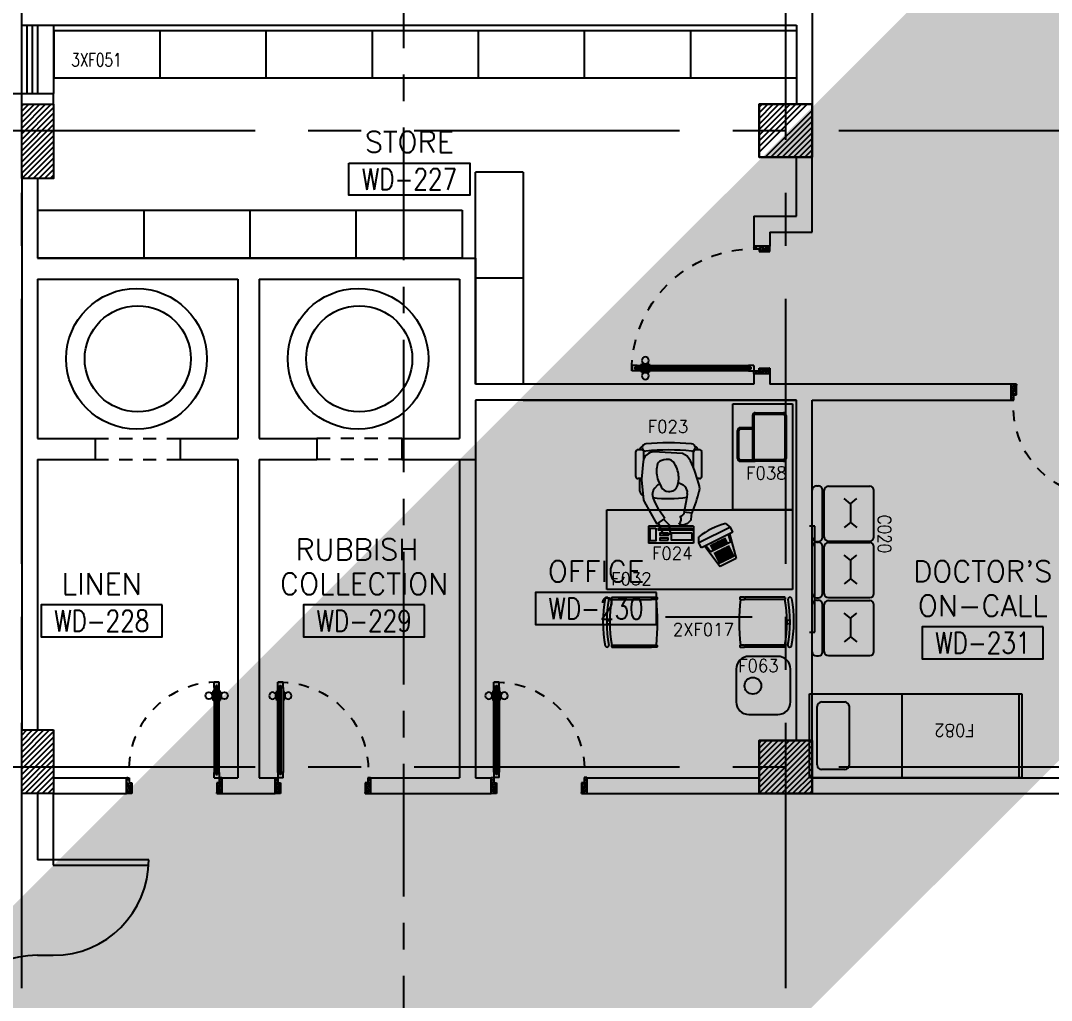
# Model space of a CAD drawing. Extents: x 88852.7 to 88945.7, y 39921.6 to 40001.1.
# Drawn here: x 88902.8 to 88912.51, y 39957.5 to 39966.74 of the extents above; entities that cross this region are included whole.
import ezdxf
from ezdxf.enums import TextEntityAlignment as Align

# ---------------------------------------------------------------- set-up
doc = ezdxf.new("R2010")
doc.units = 0
doc.header["$MEASUREMENT"] = 0
for name, pattern in [('CENTER', [2, 1.25, -0.25, 0.25, -0.25]), ('CENTERX2', [4, 2.5, -0.5, 0.5, -0.5]), ('HIDDEN', [0.375, 0.25, -0.125]), ('HIDDEN2', [0.1875, 0.125, -0.0625])]:
    doc.linetypes.add(name, pattern=pattern)
doc.layers.get('0').update_dxf_attribs({"linetype": 'CONTINUOUS'})
for name, color, linetype in [('A-TEXT', 7, 'CONTINUOUS'), ('AXES', 11, 'CENTERX2'), ('AXES1', 11, 'CENTER'), ('COL', 2, 'CONTINUOUS'), ('DOOR', 7, 'CONTINUOUS'), ('HAT', 8, 'CONTINUOUS'), ('MEDICAL', 4, 'CONTINUOUS'), ('NON-MEDICAL', 4, 'CONTINUOUS'), ('RM-BOX', 4, 'CONTINUOUS'), ('RM-NAME', 2, 'CONTINUOUS'), ('RM-NO', 2, 'CONTINUOUS'), ('SUNI-FUR', 3, 'CONTINUOUS'), ('WALL', 4, 'CONTINUOUS'), ('WIN', 3, 'CONTINUOUS')]:
    doc.layers.add(name, color=color, linetype=linetype)
doc.styles.add('ROMANS', font='ROMANS.shx', dxfattribs={"width": 0.6})
doc.dimstyles.new('DIM-OUT', dxfattribs={"dimscale": 0, "dimtxt": 0.24, "dimasz": 0.08, "dimexe": 0.02, "dimexo": 0.02, "dimgap": 0.05, "dimtad": 1, "dimdec": 0, "dimlfac": 1000, "dimzin": 0, "dimdsep": 46, "dimtxsty": 'ROMANS', "dimblk1": 'ARCHTICK', "dimblk2": 'ARCHTICK', "dimsah": 1, "dimcen": 0.01, "dimdle": 0.08, "dimclrd": 4, "dimclre": 4, "dimclrt": 2, "dimadec": 0, "dimazin": 0, "dimtp": 2, "dimtm": 2, "dimtfac": 0.114286, "dimtdec": 0, "dimtix": 1, "dimtmove": 2, "dimatfit": 3, "dimldrblk": 'ARCHTICK', "dimfxl": 0, "dimtolj": 1, "dimtzin": 0, "dimarcsym": 0})

# ---------------------------------------------------------------- blocks, each defined once
blk = doc.blocks.new('A$C376C1807')
at = {"layer": 'DOOR'}
for p, q in [((0, 0.9), (0, 0.85)), ((0.9, 0.9), (0, 0.9)), ((0, 0.85), (0.8986, 0.85))]:
    blk.add_line(p, q, dxfattribs=at)
blk.add_arc((0, 0.9), 0.9, 270, 0, dxfattribs=at)
blk = doc.blocks.new('DOOR90')
at = {"layer": 'DOOR', "linetype": 'ByBlock'}
for p, q in [((0, 0), (-150, 0)), ((-200, -25), (-1000, -25)), ((-200, -42), (-1000, -42)), ((-200, -58), (-1000, -58)), ((-1000, -75), (-200, -75))]:
    blk.add_line(p, q, dxfattribs=at)
at = {"layer": 'DOOR', "color": 0, "linetype": 'ByBlock'}
for p, q in [((-150, 0), (-150, -25)), ((-150, 0), (0, 0)), ((0, -50), (0, 0)), ((-1050, -25), (-1050, -75)), ((-1050, -75), (-1050, -25)), ((-1000, -25), (-1050, -25)), ((-1000, -75), (-1050, -75)), ((-1020, -42), (-1020, -58)), ((-1000, -42), (-1020, -42)), ((-1000, -58), (-1020, -58)), ((-1000, -25), (-1000, -42)), ((-1000, -58), (-1000, -75)), ((-967.6, -25), (-967.6, -17.8)), ((-877.6, -17.8), (-967.6, -17.8)), ((-967.6, -75), (-967.6, -82.2)), ((-877.6, -82.2), (-967.6, -82.2)), ((-955, -17.8), (-955, -8.8)), ((-955, -8.8), (-890.2, -8.8)), ((-955, -17.8), (-890.2, -17.8)), ((-955, -82.2), (-955, -91.2)), ((-955, -82.2), (-890.2, -82.2)), ((-955, -91.2), (-890.2, -91.2)), ((-890.2, -17.8), (-890.2, -8.8)), ((-890.2, -82.2), (-890.2, -91.2)), ((-877.6, -25), (-877.6, -17.8)), ((-877.6, -75), (-877.6, -82.2)), ((-200, -42), (-200, -25)), ((-200, -25), (-150, -25)), ((-180, -42), (-200, -42)), ((-200, -75), (-200, -58)), ((-200, -58), (-180, -58)), ((-150, -75), (-200, -75)), ((-180, -58), (-180, -42)), ((-150, -75), (-150, -25)), ((-150, -25), (-100, -25)), ((-100, -25), (-100, -50)), ((-100, -50), (0, -50)), ((-100, -850), (0, -850)), ((-100, -875), (-100, -850)), ((0, -850), (0, -900)), ((-150, -900), (-150, -875)), ((-150, -875), (-100, -875)), ((0, -900), (-150, -900)), ((-150, -900), (0, -900))]:
    blk.add_line(p, q, dxfattribs=at)
at = {"layer": 'DOOR', "color": 9, "linetype": 'ByBlock'}
for p, q in [((0, -50), (-113.7, 0)), ((0, -50), (-40.1, 0)), ((0, -50), (-100, -36.6)), ((0, -850), (-113.7, -900)), ((0, -850), (-100, -863.4)), ((0, -850), (-40.1, -900))]:
    blk.add_line(p, q, dxfattribs=at)
at = {"layer": 'DOOR', "color": 0, "linetype": 'ByBlock'}
for centre in [(-922.6, 23.5), (-922.6, -123.5)]:
    blk.add_circle(centre, 32.4, dxfattribs=at)
at = {"layer": 'DOOR', "color": 9, "linetype": 'ByBlock'}
for centre, radius, start, end in [((0, -50), 74.4, 137.77643, 180), ((0, -50), 54.4, 113.20738, 180), ((0, -50), 154.4, 161.10529, 166.28577), ((0, -50), 134.4, 158.15985, 169.28002), ((0, -50), 114.4, 154.08384, 167.37743), ((0, -50), 94.4, 148.01819, 180), ((0, -50), 34.4, 90, 180), ((0, -50), 14.4, 90, 180), ((0, -850), 94.4, 180, 211.98181), ((0, -850), 74.4, 180, 222.22357), ((0, -850), 54.4, 180, 246.79262), ((0, -850), 34.4, 180, 270), ((0, -850), 14.4, 180, 270), ((0, -850), 154.4, 193.71423, 198.89471), ((0, -850), 134.4, 190.71998, 201.84015)]:
    blk.add_arc(centre, radius, start, end, dxfattribs=at)
at = {"layer": 'DOOR', "linetype": 'HIDDEN', "ltscale": 0.5}
blk.add_arc((-222.2, -50), 828.2, 178.27012, 275.00304, dxfattribs=at)
blk = doc.blocks.new('C11')
at = {"layer": 'HAT'}
h = blk.add_hatch(dxfattribs=at)
h.set_pattern_fill('ANSI31', color=256, scale=300, style=0)
h.set_pattern_definition([(45, (-248556.182, -75061.005), (-26.5165043, 26.5165043), [])])
h.paths.add_polyline_path([(300, 700), (0, 700), (0, 350), (300, 350)])
h.paths.add_polyline_path([(300, 350), (0, 350), (0, 0), (300, 0)])
at = {"layer": 'COL'}
blk.add_lwpolyline([(300, 700), (300, 0), (0, 0), (0, 700)], close=True, dxfattribs=at)
blk = doc.blocks.new('RM1')
at = {"layer": 'RM-BOX'}
blk.add_lwpolyline([(569.9, -200), (-569.9, -200), (-569.9, -500), (569.9, -500)], close=True, dxfattribs=at)
at = {"layer": 'RM-NAME', "style": 'ROMANS'}
for tag, p in [('ROOMNAME1', (0, 323.8)), ('ROOMNAME2', (0, 0))]:
    blk.add_attdef(tag, text='', height=200, dxfattribs=at).set_placement(p, align=Align.MIDDLE)
at = {"layer": 'RM-NO', "style": 'ROMANS', "width": 0.8}
blk.add_attdef('ROOMNO', text='', height=200, dxfattribs=at).set_placement((0, -350), align=Align.MIDDLE)
blk = doc.blocks.new('DOOR100')
at = {"layer": 'DOOR', "color": 0, "linetype": 'ByBlock'}
for p, q in [((-76.1, 1251.1), (-76.1, 1301.1)), ((-76.1, 1301.1), (-26.1, 1301.1)), ((-26.1, 1301.1), (-76.1, 1301.1)), ((-59.1, 1251.1), (-59.1, 1271.1)), ((-43.1, 1271.1), (-59.1, 1271.1)), ((-43.1, 1251.1), (-43.1, 1271.1)), ((-26.1, 1251.1), (-26.1, 1301.1)), ((-92.3, 1206.1), (-92.3, 1141.3)), ((-83.3, 1206.1), (-92.3, 1206.1)), ((-83.3, 1128.7), (-83.3, 1218.7)), ((-76.1, 1218.7), (-83.3, 1218.7)), ((-83.3, 1206.1), (-83.3, 1141.3)), ((-59.1, 1251.1), (-76.1, 1251.1)), ((-26.1, 1251.1), (-43.1, 1251.1)), ((-26.1, 1218.7), (-18.9, 1218.7)), ((-18.9, 1128.7), (-18.9, 1218.7)), ((-18.9, 1206.1), (-18.9, 1141.3)), ((-18.9, 1206.1), (-9.9, 1206.1)), ((-9.9, 1206.1), (-9.9, 1141.3)), ((-83.3, 1141.3), (-92.3, 1141.3)), ((-76.1, 1128.7), (-83.3, 1128.7)), ((-26.1, 1128.7), (-18.9, 1128.7)), ((-18.9, 1141.3), (-9.9, 1141.3)), ((-76.1, 200), (-59.1, 200)), ((-76.1, 150), (-76.1, 200)), ((-59.1, 200), (-59.1, 180)), ((-43.1, 200), (-26.1, 200)), ((-43.1, 180), (-43.1, 200)), ((-26.1, 200), (-26.1, 150)), ((-1201.1, 0), (-1201.1, 150)), ((-1201.1, 150), (-1176.1, 150)), ((-1201.1, 150), (-1201.1, 0)), ((-1176.1, 150), (-1176.1, 100)), ((-1176.1, 100), (-1151.1, 100)), ((-1151.1, 100), (-1151.1, 0)), ((-76.1, 150), (-26.1, 150)), ((-59.1, 180), (-43.1, 180)), ((-51.1, 100), (-51.1, 0)), ((-26.1, 100), (-51.1, 100)), ((-1.1, 150), (-26.1, 150)), ((-26.1, 150), (-26.1, 100)), ((-1.1, 150), (-1.1, 0)), ((-1151.1, 0), (-1201.1, 0)), ((-51.1, 0), (-1.1, 0))]:
    blk.add_line(p, q, dxfattribs=at)
at = {"layer": 'DOOR', "linetype": 'ByBlock'}
for p, q in [((-76.1, 1251.1), (-76.1, 200)), ((-59.1, 200), (-59.1, 1251.1)), ((-43.1, 200), (-43.1, 1251.1)), ((-26.1, 200), (-26.1, 1251.1))]:
    blk.add_line(p, q, dxfattribs=at)
at = {"layer": 'DOOR', "color": 9, "linetype": 'ByBlock'}
for p, q in [((-1151.1, 0), (-1201.1, 113.7)), ((-1151.1, 0), (-1164.4, 100)), ((-51.1, 0), (-1.1, 113.7)), ((-51.1, 0), (-37.7, 100)), ((-1151.1, 0), (-1201.1, 40.1)), ((-51.1, 0), (-1.1, 40.1))]:
    blk.add_line(p, q, dxfattribs=at)
at = {"layer": 'DOOR', "color": 0, "linetype": 'ByBlock'}
for centre in [(-124.6, 1173.7), (22.5, 1173.7)]:
    blk.add_circle(centre, 32.4, dxfattribs=at)
at = {"layer": 'DOOR', "linetype": 'HIDDEN', "ltscale": 0.5}
blk.add_arc((-26.8, 151.9), 1149.2, 89.96096, 180.09315, dxfattribs=at)
at = {"layer": 'DOOR', "color": 9, "linetype": 'ByBlock'}
for centre, radius, start, end in [((-1151.1, 0), 154.4, 103.71423, 108.89471), ((-1151.1, 0), 134.4, 100.71998, 111.84015), ((-51.1, 0), 134.4, 68.15985, 79.28002), ((-51.1, 0), 114.4, 64.08384, 77.37743), ((-51.1, 0), 154.4, 71.10529, 76.28577), ((-1151.1, 0), 94.4, 90, 121.98181), ((-1151.1, 0), 74.4, 90, 132.22357), ((-1151.1, 0), 54.4, 90, 156.79262), ((-1151.1, 0), 34.4, 90, 180), ((-1151.1, 0), 14.4, 90, 180), ((-51.1, 0), 94.4, 58.01819, 90), ((-51.1, 0), 74.4, 47.77643, 90), ((-51.1, 0), 54.4, 23.20738, 90), ((-51.1, 0), 34.4, 0, 90), ((-51.1, 0), 14.4, 0, 90)]:
    blk.add_arc(centre, radius, start, end, dxfattribs=at)
blk = doc.blocks.new('*X558')
at = {"color": 0}
for p, q in [((227925.6, 149489.7), (228425.6, 149989.7)), ((227928.6, 149545.8), (228372.5, 149989.7)), ((227928.6, 149598.8), (228319.5, 149989.7)), ((227928.6, 149651.8), (228266.5, 149989.7)), ((227928.6, 149704.9), (228213.4, 149989.7)), ((227928.6, 149757.9), (228160.4, 149989.7)), ((227928.6, 149810.9), (228107.4, 149989.7)), ((227928.6, 149864), (228054.3, 149989.7)), ((227928.6, 149917), (228001.3, 149989.7)), ((227928.6, 149970), (227948.3, 149989.7)), ((227978.6, 149489.7), (228428.6, 149939.7)), ((228031.6, 149489.7), (228428.6, 149886.7)), ((228084.7, 149489.7), (228428.6, 149833.6)), ((228137.7, 149489.7), (228428.6, 149780.6)), ((228190.7, 149489.7), (228428.6, 149727.6)), ((228243.8, 149489.7), (228428.6, 149674.5)), ((228296.8, 149489.7), (228428.6, 149621.5)), ((228349.8, 149489.7), (228428.6, 149568.5)), ((228402.9, 149489.7), (228428.6, 149515.4))]:
    blk.add_line(p, q, dxfattribs=at)
blk = doc.blocks.new('COL50')
at = {"layer": 'COL'}
blk.add_lwpolyline([(-250, 250), (-250, -250), (250, -250), (250, 250)], close=True, dxfattribs=at)
blk = doc.blocks.new('*X559')
at = {"color": 0}
for p, q in [((227928.6, 155538.5), (228379.8, 155989.7)), ((227928.6, 155591.5), (228326.8, 155989.7)), ((227928.6, 155644.6), (228273.7, 155989.7)), ((227928.6, 155697.6), (228220.7, 155989.7)), ((227928.6, 155750.6), (228167.7, 155989.7)), ((227928.6, 155803.7), (228114.6, 155989.7)), ((227928.6, 155856.7), (228061.6, 155989.7)), ((227928.6, 155909.7), (228008.6, 155989.7)), ((227928.6, 155962.8), (227955.5, 155989.7)), ((227985.9, 155489.7), (228428.6, 155932.4)), ((228038.9, 155489.7), (228428.6, 155879.4)), ((228091.9, 155489.7), (228428.6, 155826.4)), ((228145, 155489.7), (228428.6, 155773.3)), ((228198, 155489.7), (228428.6, 155720.3)), ((228251, 155489.7), (228428.6, 155667.3)), ((228304.1, 155489.7), (228428.6, 155614.2)), ((228357.1, 155489.7), (228428.6, 155561.2)), ((228410.1, 155489.7), (228428.6, 155508.2))]:
    blk.add_line(p, q, dxfattribs=at)

msp = doc.modelspace()

# ---------------------------------------------------------------- hatches: boundary and pattern name
at = {"layer": 'HAT'}
h = msp.add_hatch(dxfattribs=at)
h.set_pattern_fill('ANSI31', color=256, scale=0.3, style=0)
h.set_pattern_definition([(45, (88602.274076, 39904.688557), (-0.0265165043, 0.0265165043), [])])
h.paths.add_polyline_path([(88903.1103, 39960.0496), (88902.8103, 39960.0496), (88902.8103, 39959.6996), (88903.1103, 39959.6996)])
h.paths.add_polyline_path([(88903.1103, 39959.6996), (88902.8103, 39959.6996), (88902.8103, 39959.4496), (88903.1103, 39959.4496)])

# ---------------------------------------------------------------- linework, layer by layer
at = {"layer": 'AXES'}
for p, q in [((88910.0103, 39921.6153), (88910.0103, 40000.4279)), ((88902.8103, 39921.6153), (88902.8103, 40000.0779)), ((88945.0103, 39965.6996), (88876.9703, 39965.6996)), ((88945.0103, 39959.6996), (88876.9703, 39959.6996))]:
    msp.add_line(p, q, dxfattribs=at)
at = {"layer": 'AXES1'}
msp.add_line((88906.4103, 39928.4796), (88906.4103, 39987.2996), dxfattribs=at)
msp.add_line((88906.4103, 39928.4796), (88906.4103, 39987.2996), dxfattribs=at)
at = {"layer": 'COL'}
for p, q in [((88902.9603, 39964.4995), (88907.0853, 39964.4995)), ((88902.9603, 39964.2995), (88904.8478, 39964.2995)), ((88904.8478, 39964.2995), (88904.8478, 39962.7995)), ((88905.0478, 39964.2995), (88905.0478, 39962.7995)), ((88905.0478, 39964.2995), (88906.9353, 39964.2995)), ((88902.9603, 39962.7995), (88903.504, 39962.7995)), ((88903.504, 39962.7995), (88903.504, 39962.5995)), ((88904.304, 39962.7995), (88904.304, 39962.5995)), ((88904.304, 39962.7995), (88904.8478, 39962.7995)), ((88905.0478, 39962.7995), (88905.5915, 39962.7995)), ((88905.5915, 39962.7995), (88905.5915, 39962.5995)), ((88906.3915, 39962.7995), (88906.9353, 39962.7995)), ((88906.3915, 39962.7995), (88906.3915, 39962.5995)), ((88902.9603, 39962.5995), (88903.504, 39962.5995)), ((88904.304, 39962.5995), (88904.8478, 39962.5995)), ((88904.8478, 39962.5995), (88904.8478, 39959.5996)), ((88905.0478, 39962.5995), (88905.5915, 39962.5995)), ((88905.0478, 39962.5995), (88905.0478, 39959.5996)), ((88906.3915, 39962.5995), (88907.0853, 39962.5995))]:
    msp.add_line(p, q, dxfattribs=at)
msp.add_lwpolyline([(88903.1103, 39960.0496), (88903.1103, 39959.4496), (88902.8103, 39959.4496), (88902.8103, 39960.0496)], close=True, dxfattribs=at)
at = {"layer": 'DOOR', "linetype": 'Continuous'}
msp.add_line((88902.9582, 39957.9246), (88903.1082, 39957.9246), dxfattribs=at)
at = {"layer": 'MEDICAL'}
for p, q in [((88908.7166, 39961.9723), (88908.7166, 39961.8114)), ((88909.1426, 39961.9723), (88908.7166, 39961.9723)), ((88909.1426, 39961.9723), (88909.1426, 39961.8114)), ((88909.4889, 39961.9617), (88909.1921, 39961.8144)), ((88909.4889, 39961.9617), (88909.4445, 39961.9978)), ((88909.5121, 39961.9151), (88909.4889, 39961.9617)), ((88909.1921, 39961.8144), (88909.1902, 39961.8716)), ((88909.5121, 39961.9151), (88909.2153, 39961.7677)), ((88909.4385, 39961.8051), (88909.4152, 39961.852)), ((88909.4487, 39961.8101), (88909.4254, 39961.857)), ((88909.4588, 39961.8151), (88909.4355, 39961.8621)), ((88909.469, 39961.8937), (88909.4895, 39961.8193)), ((88909.4803, 39961.8993), (88909.5442, 39961.6668)), ((88909.1426, 39961.8114), (88908.7166, 39961.8114)), ((88909.2153, 39961.7677), (88909.1921, 39961.8144)), ((88909.2471, 39961.7835), (88909.3937, 39961.5921)), ((88909.2583, 39961.7891), (88909.3053, 39961.7278)), ((88909.3271, 39961.7497), (88909.3038, 39961.7967)), ((88909.4895, 39961.8193), (88909.3053, 39961.7278)), ((88909.3372, 39961.7547), (88909.3139, 39961.8017)), ((88909.3474, 39961.7598), (88909.324, 39961.8067)), ((88909.3575, 39961.7648), (88909.3342, 39961.8118)), ((88909.3676, 39961.7698), (88909.3443, 39961.8168)), ((88909.3778, 39961.7749), (88909.3544, 39961.8218)), ((88909.3879, 39961.7799), (88909.3646, 39961.8268)), ((88909.398, 39961.7849), (88909.3747, 39961.8319)), ((88909.4082, 39961.79), (88909.3848, 39961.8369)), ((88909.4183, 39961.795), (88909.395, 39961.8419)), ((88909.4542, 39961.6464), (88909.4007, 39961.7541)), ((88909.4284, 39961.8), (88909.4051, 39961.847)), ((88909.4643, 39961.6514), (88909.4108, 39961.7592)), ((88909.4744, 39961.6565), (88909.4209, 39961.7642)), ((88909.4846, 39961.6615), (88909.4311, 39961.7692)), ((88909.4947, 39961.6665), (88909.4412, 39961.7742)), ((88909.5048, 39961.6716), (88909.4513, 39961.7793)), ((88909.515, 39961.6766), (88909.4615, 39961.7843)), ((88909.5251, 39961.6816), (88909.4716, 39961.7893)), ((88909.3934, 39961.6162), (88909.3399, 39961.7239)), ((88909.4035, 39961.6213), (88909.35, 39961.729)), ((88909.4136, 39961.6263), (88909.3602, 39961.734)), ((88909.4238, 39961.6313), (88909.3703, 39961.739)), ((88909.4339, 39961.6364), (88909.3804, 39961.7441)), ((88909.444, 39961.6414), (88909.3906, 39961.7491)), ((88909.5442, 39961.6668), (88909.3937, 39961.5921))]:
    msp.add_line(p, q, dxfattribs=at)
for points in [[(88908.7854, 39961.953), (88908.7854, 39961.8337), (88908.7338, 39961.8337), (88908.7338, 39961.953)], [(88909.1273, 39961.953), (88909.1273, 39961.9337), (88908.8112, 39961.9337), (88908.8112, 39961.953)], [(88908.9015, 39961.8402), (88908.9015, 39961.8595), (88908.8241, 39961.8595), (88908.8241, 39961.8402)], [(88908.9015, 39961.9079), (88908.9015, 39961.8821), (88908.8273, 39961.8821), (88908.8273, 39961.9079)], [(88909.1241, 39961.9079), (88909.1241, 39961.8402), (88908.9338, 39961.8402), (88908.9338, 39961.9079)]]:
    msp.add_lwpolyline(points, close=True, dxfattribs=at)
msp.add_arc((88909.6792, 39961.206), 0.8259, 106.50817, 126.30342, dxfattribs=at)
at = {"layer": 'NON-MEDICAL'}
for p, q in [((88903.112, 39966.6451), (88903.112, 39966.1951)), ((88903.112, 39966.6451), (88904.112, 39966.6451)), ((88904.112, 39966.6451), (88904.112, 39966.1951)), ((88904.112, 39966.6451), (88904.112, 39966.1951)), ((88904.112, 39966.6451), (88905.112, 39966.6451)), ((88904.112, 39966.6451), (88904.112, 39966.1951)), ((88905.112, 39966.6451), (88905.112, 39966.1951)), ((88905.112, 39966.6451), (88905.112, 39966.1951)), ((88905.112, 39966.6451), (88906.112, 39966.6451)), ((88905.112, 39966.6451), (88905.112, 39966.1951)), ((88906.112, 39966.6451), (88906.112, 39966.1951)), ((88906.112, 39966.6451), (88906.112, 39966.1951)), ((88906.112, 39966.6451), (88907.112, 39966.6451)), ((88906.112, 39966.6451), (88906.112, 39966.1951)), ((88907.112, 39966.6451), (88907.112, 39966.1951)), ((88907.112, 39966.6451), (88907.112, 39966.1951)), ((88907.112, 39966.6451), (88908.112, 39966.6451)), ((88907.112, 39966.6451), (88907.112, 39966.1951)), ((88908.112, 39966.6451), (88908.112, 39966.1951)), ((88908.112, 39966.6451), (88908.112, 39966.1951)), ((88908.112, 39966.6451), (88909.112, 39966.6451)), ((88908.112, 39966.6451), (88908.112, 39966.1951)), ((88909.112, 39966.6451), (88909.112, 39966.1951)), ((88909.112, 39966.6451), (88909.112, 39966.1951)), ((88909.112, 39966.6451), (88910.112, 39966.6451)), ((88909.112, 39966.6451), (88909.112, 39966.1951)), ((88910.112, 39966.6451), (88910.112, 39966.1951)), ((88910.112, 39966.6451), (88910.112, 39966.1951)), ((88904.112, 39966.1951), (88903.112, 39966.1951)), ((88905.112, 39966.1951), (88904.112, 39966.1951)), ((88906.112, 39966.1951), (88905.112, 39966.1951)), ((88907.112, 39966.1951), (88906.112, 39966.1951)), ((88908.112, 39966.1951), (88907.112, 39966.1951)), ((88909.112, 39966.1951), (88908.112, 39966.1951)), ((88910.112, 39966.1951), (88909.112, 39966.1951)), ((88907.5353, 39965.3096), (88907.0853, 39965.3096)), ((88907.5353, 39965.3096), (88907.0853, 39965.3096)), ((88907.5353, 39965.3096), (88907.0853, 39965.3096)), ((88907.0853, 39964.3096), (88907.0853, 39965.3096)), ((88907.5353, 39965.3096), (88907.5353, 39964.3096)), ((88902.9603, 39964.9495), (88903.9603, 39964.9495)), ((88902.9603, 39964.9495), (88902.9603, 39964.4995)), ((88903.9603, 39964.9495), (88903.9603, 39964.4995)), ((88903.9603, 39964.9495), (88903.9603, 39964.4995)), ((88903.9603, 39964.9495), (88904.9603, 39964.9495)), ((88903.9603, 39964.9495), (88903.9603, 39964.4995)), ((88904.9603, 39964.9495), (88904.9603, 39964.4995)), ((88904.9603, 39964.9495), (88904.9603, 39964.4995)), ((88904.9603, 39964.9495), (88905.9603, 39964.9495)), ((88904.9603, 39964.9495), (88904.9603, 39964.4995)), ((88905.9603, 39964.9495), (88905.9603, 39964.4995)), ((88905.9603, 39964.9495), (88905.9603, 39964.4995)), ((88905.9603, 39964.9495), (88906.9603, 39964.9495)), ((88905.9603, 39964.9495), (88905.9603, 39964.4995)), ((88906.9603, 39964.9495), (88906.9603, 39964.4995)), ((88906.9603, 39964.9495), (88906.9603, 39964.4995)), ((88903.9603, 39964.4995), (88902.9603, 39964.4995)), ((88904.9603, 39964.4995), (88903.9603, 39964.4995)), ((88905.9603, 39964.4995), (88904.9603, 39964.4995)), ((88906.9603, 39964.4995), (88905.9603, 39964.4995)), ((88907.5353, 39964.3096), (88907.0853, 39964.3096)), ((88907.5353, 39964.3096), (88907.0853, 39964.3096)), ((88907.0853, 39963.3096), (88907.0853, 39964.3096)), ((88907.5353, 39964.3096), (88907.0853, 39964.3096)), ((88907.5353, 39964.3096), (88907.0853, 39964.3096)), ((88907.5353, 39964.3096), (88907.0853, 39964.3096)), ((88907.5353, 39964.3096), (88907.5353, 39963.3096)), ((88907.5353, 39963.3096), (88907.0853, 39963.3096)), ((88907.5353, 39963.3096), (88907.0853, 39963.3096)), ((88909.513, 39962.1248), (88909.513, 39963.1248)), ((88909.513, 39963.1248), (88910.0755, 39963.1248)), ((88910.0755, 39963.1248), (88910.0755, 39962.1248)), ((88909.6979, 39963.0157), (88909.6979, 39962.6082)), ((88909.6979, 39963.0157), (88909.6979, 39962.6082)), ((88909.7104, 39963.0157), (88909.7104, 39962.6082)), ((88909.7104, 39963.0157), (88909.7104, 39962.6082)), ((88909.7229, 39963.0407), (88909.9892, 39963.0407)), ((88909.7229, 39963.0407), (88909.9892, 39963.0407)), ((88909.7229, 39963.0282), (88909.9892, 39963.0282)), ((88909.7229, 39963.0282), (88909.9892, 39963.0282)), ((88910.0017, 39963.0157), (88910.0017, 39962.6082)), ((88910.0017, 39963.0157), (88910.0017, 39962.6082)), ((88910.0142, 39963.0157), (88910.0142, 39962.6082)), ((88910.0142, 39963.0157), (88910.0142, 39962.6082)), ((88909.5567, 39962.6082), (88909.5567, 39962.8745)), ((88909.5567, 39962.6082), (88909.5567, 39962.8745)), ((88909.5692, 39962.6082), (88909.5692, 39962.8745)), ((88909.5692, 39962.6082), (88909.5692, 39962.8745)), ((88909.6979, 39962.8995), (88909.5817, 39962.8995)), ((88909.6979, 39962.8995), (88909.5817, 39962.8995)), ((88909.6979, 39962.887), (88909.5817, 39962.887)), ((88909.6979, 39962.887), (88909.5817, 39962.887)), ((88908.5965, 39962.4392), (88908.5965, 39962.6769)), ((88908.654, 39962.6899), (88908.6096, 39962.6899)), ((88908.6348, 39962.6899), (88908.6348, 39962.6969)), ((88908.6577, 39962.7165), (88908.6544, 39962.7165)), ((88908.673, 39962.6064), (88908.673, 39962.6709)), ((88909.0376, 39962.6567), (88908.7658, 39962.6715)), ((88909.0804, 39962.6299), (88909.0376, 39962.6567)), ((88909.1128, 39962.5885), (88909.0804, 39962.6299)), ((88909.1416, 39962.52), (88909.1416, 39962.6709)), ((88909.1602, 39962.7165), (88909.157, 39962.7165)), ((88909.205, 39962.6899), (88909.1606, 39962.6899)), ((88909.1798, 39962.6899), (88909.1798, 39962.6969)), ((88909.2181, 39962.4392), (88909.2181, 39962.6769)), ((88908.667, 39962.5819), (88908.6497, 39962.4139)), ((88908.6684, 39962.5927), (88908.667, 39962.5819)), ((88909.5817, 39962.5957), (88909.7013, 39962.5957)), ((88909.5817, 39962.5957), (88909.7013, 39962.5957)), ((88909.5817, 39962.5832), (88909.7229, 39962.5832)), ((88909.5817, 39962.5832), (88909.7229, 39962.5832)), ((88909.9892, 39962.5957), (88909.7229, 39962.5957)), ((88909.9892, 39962.5957), (88909.7229, 39962.5957)), ((88909.9892, 39962.5832), (88909.7229, 39962.5832)), ((88909.9892, 39962.5832), (88909.7229, 39962.5832)), ((88908.6504, 39962.4201), (88908.6156, 39962.4201)), ((88908.6366, 39962.3027), (88908.6366, 39962.4201)), ((88908.6498, 39962.4035), (88908.6708, 39962.2208)), ((88908.7726, 39962.328), (88908.8069, 39962.3653)), ((88908.8069, 39962.3653), (88908.8229, 39962.3705)), ((88908.9975, 39962.3824), (88909.0262, 39962.3695)), ((88909.0262, 39962.3695), (88909.0449, 39962.3598)), ((88909.0449, 39962.3598), (88909.0601, 39962.3454)), ((88909.199, 39962.4201), (88909.1765, 39962.4201)), ((88910.3008, 39962.3517), (88910.3181, 39962.3517)), ((88910.3008, 39962.3517), (88910.3181, 39962.3517)), ((88910.4119, 39962.3491), (88910.8019, 39962.3491)), ((88910.4119, 39962.3491), (88910.8019, 39962.3491)), ((88908.7559, 39962.2686), (88908.7604, 39962.3021)), ((88908.781, 39962.1956), (88908.7597, 39962.2424)), ((88909.0791, 39962.2455), (88909.0557, 39962.1297)), ((88909.0825, 39962.2759), (88909.0791, 39962.2455)), ((88909.0828, 39962.2781), (88909.0825, 39962.2759)), ((88910.2608, 39961.8673), (88910.2608, 39962.3117)), ((88910.3581, 39961.8673), (88910.3581, 39962.3117)), ((88910.3719, 39961.8699), (88910.3719, 39962.3091)), ((88910.8419, 39961.8699), (88910.8419, 39962.3091)), ((88908.6765, 39962.2032), (88908.7942, 39961.9893)), ((88908.819, 39962.1211), (88908.781, 39962.1956)), ((88910.6207, 39962.1825), (88910.5624, 39962.2312)), ((88910.6207, 39962.1825), (88910.6791, 39962.2312)), ((88910.6207, 39962.1825), (88910.6207, 39962.0074)), ((88908.3255, 39962.1248), (88910.0755, 39962.1248)), ((88908.3255, 39961.3748), (88908.3255, 39962.1248)), ((88908.7942, 39961.9893), (88908.8701, 39962.0445)), ((88908.8701, 39962.0445), (88908.819, 39962.1211)), ((88909.0557, 39962.131), (88909.0495, 39962.1073)), ((88909.0495, 39962.1073), (88909.13, 39962.0966)), ((88910.0755, 39962.1248), (88909.513, 39962.1248)), ((88910.0755, 39962.1248), (88910.0755, 39961.3748)), ((88910.0755, 39962.1248), (88910.0755, 39961.3748)), ((88910.2844, 39961.9723), (88910.2344, 39961.9723)), ((88910.2844, 39960.9723), (88910.2844, 39961.9723)), ((88910.6207, 39962.0074), (88910.5624, 39961.9587)), ((88910.6207, 39962.0074), (88910.6791, 39961.9587)), ((88910.2608, 39961.3349), (88910.2608, 39961.7792)), ((88910.3008, 39961.8273), (88910.3181, 39961.8273)), ((88910.3008, 39961.8192), (88910.3181, 39961.8192)), ((88910.3008, 39961.8192), (88910.3181, 39961.8192)), ((88910.3581, 39961.3349), (88910.3581, 39961.7792)), ((88910.3719, 39961.3375), (88910.3719, 39961.7767)), ((88910.4119, 39961.8299), (88910.8019, 39961.8299)), ((88910.4119, 39961.8167), (88910.8019, 39961.8167)), ((88910.4119, 39961.8167), (88910.8019, 39961.8167)), ((88910.8419, 39961.3375), (88910.8419, 39961.7767)), ((88910.6207, 39961.6501), (88910.5624, 39961.6988)), ((88910.6207, 39961.6501), (88910.6791, 39961.6988)), ((88910.6207, 39961.6501), (88910.6207, 39961.475)), ((88910.6207, 39961.475), (88910.5624, 39961.4263)), ((88910.6207, 39961.475), (88910.6791, 39961.4263)), ((88910.0755, 39961.3748), (88908.3255, 39961.3748)), ((88908.3684, 39961.2971), (88908.3716, 39961.3004)), ((88908.3684, 39961.2971), (88908.3684, 39961.2836)), ((88908.3684, 39961.2836), (88908.3716, 39961.2804)), ((88908.3716, 39961.3004), (88908.7451, 39961.3004)), ((88908.3716, 39961.2804), (88908.7451, 39961.2804)), ((88908.7484, 39961.2971), (88908.7451, 39961.3004)), ((88908.7451, 39961.2804), (88908.7484, 39961.2836)), ((88908.7484, 39961.2971), (88908.7484, 39961.2836)), ((88909.6262, 39961.2971), (88909.6294, 39961.3004)), ((88909.6262, 39961.2971), (88909.6262, 39961.2836)), ((88909.6294, 39961.2804), (88909.6262, 39961.2836)), ((88910.0029, 39961.3004), (88909.6294, 39961.3004)), ((88910.0029, 39961.2804), (88909.6294, 39961.2804)), ((88910.0062, 39961.2971), (88910.0029, 39961.3004)), ((88910.0062, 39961.2836), (88910.0029, 39961.2804)), ((88910.0062, 39961.2971), (88910.0062, 39961.2836)), ((88910.3008, 39961.2949), (88910.3181, 39961.2949)), ((88910.3008, 39961.272), (88910.3181, 39961.272)), ((88910.3008, 39961.272), (88910.3181, 39961.272)), ((88910.4119, 39961.2975), (88910.8019, 39961.2975)), ((88910.4119, 39961.2694), (88910.8019, 39961.2694)), ((88910.4119, 39961.2694), (88910.8019, 39961.2694)), ((88910.2608, 39960.7876), (88910.2608, 39961.232)), ((88910.3581, 39960.7876), (88910.3581, 39961.232)), ((88910.3719, 39960.7902), (88910.3719, 39961.2294)), ((88910.8419, 39960.7902), (88910.8419, 39961.2294)), ((88908.3232, 39961.0811), (88908.3512, 39961.0811)), ((88910.0514, 39961.0811), (88910.0233, 39961.0811)), ((88910.6207, 39961.1028), (88910.5624, 39961.1515)), ((88910.6207, 39961.1028), (88910.6791, 39961.1515)), ((88910.6207, 39961.1028), (88910.6207, 39960.9277)), ((88908.3231, 39961.0506), (88908.3512, 39961.0506)), ((88910.0514, 39961.0506), (88910.0233, 39961.0506)), ((88910.2344, 39960.9723), (88910.2844, 39960.9723)), ((88910.6207, 39960.9277), (88910.5624, 39960.8791)), ((88910.6207, 39960.9277), (88910.6791, 39960.8791)), ((88908.3684, 39960.8471), (88908.3716, 39960.8504)), ((88908.3684, 39960.8471), (88908.3684, 39960.8336)), ((88908.3684, 39960.8336), (88908.3716, 39960.8304)), ((88908.3716, 39960.8504), (88908.7451, 39960.8504)), ((88908.3716, 39960.8304), (88908.7451, 39960.8304)), ((88908.7484, 39960.8471), (88908.7451, 39960.8504)), ((88908.7451, 39960.8304), (88908.7484, 39960.8336)), ((88908.7484, 39960.8471), (88908.7484, 39960.8336)), ((88909.6262, 39960.8471), (88909.6294, 39960.8504)), ((88909.6262, 39960.8471), (88909.6262, 39960.8336)), ((88909.6294, 39960.8304), (88909.6262, 39960.8336)), ((88910.0029, 39960.8504), (88909.6294, 39960.8504)), ((88910.0029, 39960.8304), (88909.6294, 39960.8304)), ((88910.0062, 39960.8471), (88910.0029, 39960.8504)), ((88910.0062, 39960.8336), (88910.0029, 39960.8304)), ((88910.0062, 39960.8471), (88910.0062, 39960.8336)), ((88909.935, 39960.7436), (88909.6634, 39960.7436)), ((88910.3008, 39960.7476), (88910.3181, 39960.7476)), ((88910.4119, 39960.7502), (88910.8019, 39960.7502)), ((88909.5431, 39960.6233), (88909.5431, 39960.3154)), ((88910.0553, 39960.3154), (88910.0553, 39960.6233)), ((88909.6634, 39960.1951), (88909.935, 39960.1951))]:
    msp.add_line(p, q, dxfattribs=at)
at = {"layer": 'NON-MEDICAL', "ltscale": 600}
for p, q in [((88910.2343, 39960.3908), (88912.2343, 39960.3908)), ((88910.2343, 39959.5996), (88910.2343, 39960.3908)), ((88910.2603, 39959.5996), (88910.2603, 39960.3908)), ((88910.3488, 39960.3133), (88910.5663, 39960.3133)), ((88911.1027, 39960.3908), (88911.1027, 39959.5996)), ((88912.2083, 39960.3908), (88912.2083, 39959.5996)), ((88912.2343, 39960.3908), (88912.2343, 39959.5996)), ((88910.3055, 39959.7203), (88910.3055, 39960.27)), ((88910.6096, 39959.7203), (88910.6096, 39960.27)), ((88910.5663, 39959.677), (88910.3488, 39959.677)), ((88912.2343, 39959.5996), (88910.2343, 39959.5996))]:
    msp.add_line(p, q, dxfattribs=at)
at = {"layer": 'NON-MEDICAL'}
for points in [[(88909.0022, 39962.4165, 0.128062), (88908.9725, 39962.5435, 0.215717), (88908.9117, 39962.6014), (88908.882, 39962.6007), (88908.8613, 39962.5972), (88908.833, 39962.5882, 0.242433), (88908.7978, 39962.544, 0.136513), (88908.809, 39962.4012), (88908.8369, 39962.3418, 0.297129), (88908.9047, 39962.2975, 0.138986), (88908.9586, 39962.3116, 0.105167), (88908.9819, 39962.3322), (88908.9915, 39962.3509), (88908.9963, 39962.373), (88909.0018, 39962.4164)], [(88909.1235, 39962.0973), (88909.1157, 39962.0332, -0.166504), (88909.1117, 39962.0249), (88909.083, 39961.9959, -0.116666), (88909.0774, 39961.9924), (88909.0433, 39961.9809, -0.181583), (88909.0332, 39961.9812), (88909.01, 39961.9908, -0.566275), (88909.0088, 39961.9989, 0.372711), (88909.0192, 39962.0596, -0.458371), (88909.0215, 39962.0665, 0.210622), (88909.059, 39962.106)], [(88908.8591, 39962.0361), (88908.918, 39961.9762, -0.445833), (88908.9174, 39961.968), (88908.9158, 39961.9667, 0.30427), (88908.9102, 39961.9492), (88908.9238, 39961.902, -0.509983), (88908.9183, 39961.895), (88908.8658, 39961.8969, -0.292523), (88908.8512, 39961.907), (88908.8115, 39962.0016)]]:
    msp.add_lwpolyline(points, format="xyb", dxfattribs=at)
for points in [[(88908.7516, 39961.3004), (88908.7951, 39961.3004), (88908.7984, 39961.2971), (88908.7984, 39961.2836), (88908.7951, 39961.2804), (88908.7516, 39961.2804), (88908.7484, 39961.2836), (88908.7484, 39961.2971)], [(88909.6229, 39961.3004), (88909.5794, 39961.3004), (88909.5762, 39961.2971), (88909.5762, 39961.2836), (88909.5794, 39961.2804), (88909.6229, 39961.2804), (88909.6262, 39961.2836), (88909.6262, 39961.2971)], [(88908.7516, 39960.8504), (88908.7951, 39960.8504), (88908.7984, 39960.8471), (88908.7984, 39960.8336), (88908.7951, 39960.8304), (88908.7516, 39960.8304), (88908.7484, 39960.8336), (88908.7484, 39960.8471)], [(88909.6229, 39960.8504), (88909.5794, 39960.8504), (88909.5762, 39960.8471), (88909.5762, 39960.8336), (88909.5794, 39960.8304), (88909.6229, 39960.8304), (88909.6262, 39960.8336), (88909.6262, 39960.8471)]]:
    msp.add_lwpolyline(points, close=True, dxfattribs=at)
at = {"layer": 'NON-MEDICAL', "linetype": 'Continuous'}
for centre in [(88903.8926, 39963.5495), (88905.9801, 39963.5495)]:
    msp.add_circle(centre, 0.6631, dxfattribs=at)
at = {"layer": 'NON-MEDICAL'}
msp.add_circle((88909.7007, 39960.4668), 0.0787, dxfattribs=at)
for centre, radius, start, end in [((88909.7229, 39963.0157), 0.025, 90, 180), ((88909.7229, 39963.0157), 0.025, 90, 180), ((88909.7229, 39963.0157), 0.0125, 90, 180), ((88909.7229, 39963.0157), 0.0125, 90, 180), ((88909.9892, 39963.0157), 0.025, 0, 90), ((88909.9892, 39963.0157), 0.025, 0, 90), ((88909.9892, 39963.0157), 0.0125, 0, 90), ((88909.9892, 39963.0157), 0.0125, 0, 90), ((88909.5817, 39962.8745), 0.025, 90, 180), ((88909.5817, 39962.8745), 0.025, 90, 180), ((88909.5817, 39962.8745), 0.0125, 90, 180), ((88909.5817, 39962.8745), 0.0125, 90, 180), ((88908.6911, 39962.7127), 0.0336, 90, 270), ((88908.9073, 39960.5219), 2.235, 84.44787, 95.55213), ((88909.1235, 39962.7127), 0.0336, 270, 90), ((88908.6096, 39962.6769), 0.0131, 90, 180), ((88908.6544, 39962.6969), 0.0196, 90, 180), ((88908.654, 39962.6709), 0.019, 0, 90), ((88908.7707, 39962.5658), 0.1058, 92.67494, 165.29345), ((88908.9073, 39960.5217), 2.1683, 84.2765, 95.7235), ((88909.1606, 39962.6709), 0.019, 90, 180), ((88909.1602, 39962.6969), 0.0196, 0, 90), ((88909.205, 39962.6769), 0.0131, 0, 90), ((88907.7815, 39961.9892), 1.46, 14.29232, 24.23439), ((88909.5817, 39962.6082), 0.025, 180, 270), ((88909.5817, 39962.6082), 0.025, 180, 270), ((88909.5817, 39962.6082), 0.0125, 180, 270), ((88909.5817, 39962.6082), 0.0125, 180, 270), ((88909.7229, 39962.6082), 0.025, 180, 270), ((88909.7229, 39962.6082), 0.025, 180, 270), ((88909.7229, 39962.6082), 0.0125, 180, 270), ((88909.7229, 39962.6082), 0.0125, 180, 270), ((88909.9892, 39962.6082), 0.0125, 270, 0), ((88909.9892, 39962.6082), 0.0125, 270, 0), ((88909.9892, 39962.6082), 0.025, 270, 0), ((88909.9892, 39962.6082), 0.025, 270, 0), ((88908.6156, 39962.4392), 0.0191, 180, 270), ((88909.199, 39962.4392), 0.0191, 270, 0), ((88908.6973, 39962.409), 0.0478, 174.13003, 186.56656), ((88909.0073, 39962.29), 0.0765, 351.07134, 46.37618), ((88909.1037, 39962.326), 0.0956, 345.057, 14.29232), ((88910.3008, 39962.3117), 0.04, 90, 180), ((88910.3181, 39962.3117), 0.04, 0, 90), ((88910.4119, 39962.3091), 0.04, 90, 180), ((88910.8019, 39962.3091), 0.04, 0, 90), ((88908.6836, 39962.3027), 0.0471, 180, 248.59125), ((88908.8033, 39962.2622), 0.0478, 172.24497, 204.4377), ((88908.9073, 39963.2536), 1.0227, 261.72399, 279.66859), ((88908.8078, 39962.2957), 0.0478, 137.38127, 172.24497), ((88907.1624, 39962.8441), 2.1048, 339.19751, 345.057), ((88908.7183, 39962.2262), 0.0478, 186.56656, 208.84109), ((88910.3008, 39961.8673), 0.04, 180, 270), ((88910.3181, 39961.8673), 0.04, 270, 0), ((88910.4119, 39961.8699), 0.04, 180, 270), ((88910.8019, 39961.8699), 0.04, 270, 0), ((88910.3008, 39961.7792), 0.04, 90, 180), ((88910.3181, 39961.7792), 0.04, 0, 90), ((88910.4119, 39961.7767), 0.04, 90, 180), ((88910.8019, 39961.7767), 0.04, 0, 90), ((88909.5011, 39961.0701), 1.2133, 169.57711, 190.84799), ((88908.3245, 39961.2827), 0.018, 359.44312, 157.64656), ((88909.5012, 39961.0701), 1.178, 169.5839, 190.82925), ((88909.495, 39961.0654), 1.1438, 169.16569, 190.83431), ((88906.6108, 39961.0654), 2.1916, 354.36999, 5.63001), ((88911.7638, 39961.0654), 2.1916, 174.36999, 185.63001), ((88908.8795, 39961.0654), 1.1438, 349.16569, 10.83431), ((88908.8734, 39961.0701), 1.178, 349.17075, 10.4161), ((88910.0501, 39961.2827), 0.018, 22.35344, 180.55688), ((88908.8734, 39961.0701), 1.2133, 349.15201, 10.42289), ((88910.3008, 39961.3349), 0.04, 180, 270), ((88910.3008, 39961.232), 0.04, 90, 180), ((88910.3181, 39961.3349), 0.04, 270, 0), ((88910.3181, 39961.232), 0.04, 0, 90), ((88910.4119, 39961.3375), 0.04, 180, 270), ((88910.4119, 39961.2294), 0.04, 90, 180), ((88910.8019, 39961.3375), 0.04, 270, 0), ((88910.8019, 39961.2294), 0.04, 0, 90), ((88908.3261, 39960.8486), 0.018, 202.35344, 0.55688), ((88910.0484, 39960.8486), 0.018, 179.44312, 337.64656), ((88910.3008, 39960.7876), 0.04, 180, 270), ((88910.3181, 39960.7876), 0.04, 270, 0), ((88910.4119, 39960.7902), 0.04, 180, 270), ((88910.8019, 39960.7902), 0.04, 270, 0), ((88909.6634, 39960.6233), 0.1203, 90, 180), ((88909.935, 39960.6233), 0.1203, 0, 90), ((88909.6634, 39960.3154), 0.1203, 180, 270), ((88909.935, 39960.3154), 0.1203, 270, 0)]:
    msp.add_arc(centre, radius, start, end, dxfattribs=at)
at = {"layer": 'NON-MEDICAL', "ltscale": 600}
for centre, start, end in [((88910.3488, 39960.27), 90, 180), ((88910.5663, 39960.27), 0, 90), ((88910.3488, 39959.7203), 180, 270), ((88910.5663, 39959.7203), 270, 0), ((88910.5663, 39959.7203), 270, 0)]:
    msp.add_arc(centre, 0.0433, start, end, dxfattribs=at)
at = {"layer": 'SUNI-FUR', "linetype": 'HIDDEN2'}
for p, q in [((88903.504, 39962.7995), (88904.304, 39962.7995)), ((88906.3915, 39962.7995), (88905.5915, 39962.7995)), ((88903.504, 39962.5995), (88904.304, 39962.5995)), ((88906.3915, 39962.5995), (88905.5915, 39962.5995))]:
    msp.add_line(p, q, dxfattribs=at)
at = {"layer": 'SUNI-FUR'}
for centre in [(88903.904, 39963.5495), (88905.9915, 39963.5495)]:
    msp.add_circle(centre, 0.5, dxfattribs=at)
at = {"layer": 'WALL'}
for p, q in [((88902.8103, 39966.6946), (88902.8103, 39968.3996)), ((88902.8103, 39966.6946), (88902.8103, 39968.3996)), ((88902.8103, 39966.6946), (88910.1103, 39966.6946)), ((88901.9903, 39966.0496), (88903.1103, 39966.0496)), ((88903.1103, 39965.9496), (88903.1103, 39966.0496)), ((88910.1103, 39964.8946), (88910.1103, 39965.4496)), ((88910.2603, 39964.7446), (88910.2603, 39965.4496)), ((88910.2603, 39964.7446), (88910.2603, 39965.4496)), ((88902.8103, 39965.2996), (88902.8103, 39960.0496)), ((88902.9603, 39965.2496), (88902.9603, 39964.4995)), ((88909.7103, 39964.8946), (88910.1103, 39964.8946)), ((88909.8603, 39964.7446), (88910.2603, 39964.7446)), ((88907.0853, 39964.4995), (88907.0853, 39963.3096)), ((88902.9603, 39964.2995), (88902.9603, 39962.7995)), ((88906.9353, 39964.2995), (88906.9353, 39962.7995)), ((88909.7103, 39963.3096), (88907.0853, 39963.3096)), ((88910.1103, 39963.3096), (88909.8603, 39963.3096)), ((88912.1353, 39963.3096), (88909.8603, 39963.3096)), ((88912.1353, 39963.1596), (88912.1353, 39963.3096)), ((88907.0853, 39963.1596), (88907.0853, 39962.7495)), ((88907.0853, 39963.1596), (88907.0853, 39959.5996)), ((88910.1103, 39963.1596), (88907.0853, 39963.1596)), ((88907.5353, 39963.1596), (88910.1103, 39963.1596)), ((88910.1103, 39959.9496), (88910.1103, 39963.1596)), ((88910.2603, 39959.9496), (88910.2603, 39963.1596)), ((88910.2603, 39963.1596), (88912.1353, 39963.1596)), ((88902.9603, 39962.5995), (88902.9603, 39960.0496)), ((88906.9353, 39962.5995), (88906.9353, 39959.5996)), ((88902.9603, 39961.1496), (88902.9603, 39960.0496)), ((88903.1129, 39959.5996), (88903.7978, 39959.5996)), ((88903.7978, 39959.5996), (88903.7978, 39959.4496)), ((88904.6978, 39959.5996), (88904.6978, 39959.4496)), ((88904.6978, 39959.5996), (88904.8478, 39959.5996)), ((88905.0478, 39959.5996), (88905.1978, 39959.5996)), ((88905.1978, 39959.5996), (88905.1978, 39959.4496)), ((88906.0978, 39959.5996), (88906.9353, 39959.5996)), ((88906.0978, 39959.5996), (88906.0978, 39959.4496)), ((88907.0853, 39959.5996), (88907.2353, 39959.5996)), ((88907.2353, 39959.5996), (88907.2353, 39959.4496)), ((88907.2353, 39959.5996), (88907.2353, 39959.4496)), ((88908.1353, 39959.5996), (88908.1353, 39959.4496)), ((88908.1353, 39959.5996), (88909.7603, 39959.5996)), ((88910.2603, 39959.5996), (88913.5353, 39959.5996)), ((88902.9582, 39959.4496), (88902.9582, 39958.8246)), ((88903.1082, 39959.4496), (88903.1082, 39958.8246)), ((88903.1129, 39959.4496), (88903.7978, 39959.4496)), ((88904.6978, 39959.4496), (88905.1978, 39959.4496)), ((88906.0978, 39959.4496), (88907.2353, 39959.4496)), ((88908.1353, 39959.4496), (88909.7603, 39959.4496)), ((88910.2603, 39959.4496), (88917.1104, 39959.4496)), ((88903.1082, 39958.8246), (88902.9582, 39958.8246))]:
    msp.add_line(p, q, dxfattribs=at)
at = {"layer": 'WALL', "linetype": 'ByBlock'}
for p, q in [((88910.2603, 39966.8446), (88910.2603, 39965.9496)), ((88910.1103, 39966.6946), (88910.1103, 39965.9496)), ((88909.7103, 39964.8946), (88909.7103, 39964.6101)), ((88909.8603, 39964.7446), (88909.8603, 39964.6101)), ((88909.8603, 39964.6101), (88909.7103, 39964.6101)), ((88909.7103, 39963.4101), (88909.7103, 39963.3096)), ((88909.8603, 39963.4101), (88909.7103, 39963.4101)), ((88909.8603, 39963.4101), (88909.8603, 39963.3096))]:
    msp.add_line(p, q, dxfattribs=at)
at = {"layer": 'WALL', "linetype": 'ByBlock', "ltscale": 0.3}
for points in [[(88909.7603, 39965.4496), (88910.2603, 39965.4496), (88910.2603, 39965.9496), (88909.7603, 39965.9496)], [(88910.2603, 39959.9496), (88909.7603, 39959.9496), (88909.7603, 39959.4496), (88910.2603, 39959.4496)]]:
    msp.add_lwpolyline(points, close=True, dxfattribs=at)
at = {"layer": 'WIN'}
for p, q in [((88902.8603, 39966.6946), (88902.8603, 39966.0496)), ((88902.9103, 39966.6946), (88902.9103, 39966.0496)), ((88902.9603, 39966.6946), (88902.9603, 39966.0496)), ((88903.1103, 39966.6946), (88903.1103, 39966.0496))]:
    msp.add_line(p, q, dxfattribs=at)

# ---------------------------------------------------------------- block references
at = {"layer": 'COL', "linetype": 'ByBlock', "xscale": 0.001000000003841706, "yscale": 0.000999999996565748, "zscale": 0.001}
msp.add_blockref('C11', (88902.8103, 39965.2496), dxfattribs=at)
at = {"layer": 'COL', "xscale": -0.001000000003841706, "yscale": 0.000999999996565748, "zscale": 0.001}
for p in [(88910.0103, 39965.6996), (88910.0103, 39959.6996)]:
    msp.add_blockref('COL50', p, dxfattribs=at)
at = {"layer": 'DOOR', "color": 0, "linetype": 'ByBlock', "yscale": 0.000999999996565748, "zscale": 0.001}
for name, p, xscale, rotation in [('DOOR100', (88909.8603, 39963.4101), -0.000999999996565748, 90), ('DOOR90', (88913.0353, 39963.3096), -0.000999999996565748, 270), ('DOOR90', (88904.6978, 39959.4496), 0.000999999996565748, 270), ('DOOR90', (88905.1978, 39959.4496), -0.000999999996565748, 90), ('DOOR90', (88907.2353, 39959.4503), -0.000999999996565748, 90)]:
    msp.add_blockref(name, p, dxfattribs=dict(at, xscale=xscale, rotation=rotation))
at = {"layer": 'DOOR', "linetype": 'Continuous'}
msp.add_blockref('A$C376C1807', (88903.1082, 39957.9246), dxfattribs=at)
at = {"layer": 'DOOR', "linetype": 'Continuous', "rotation": 180}
msp.add_blockref('A$C376C1807', (88902.9582, 39957.9246), dxfattribs=at)
at = {"layer": 'HAT', "xscale": 0.001000000003841706, "yscale": 0.000999999996565748, "zscale": 0.001}
for name in ['*X559', '*X558']:
    msp.add_blockref(name, (88681.8317, 39809.9598), dxfattribs=at)
at = {"layer": 'RM-NAME'}
ref = msp.add_blockref('RM1', (88906.4641, 39965.5937), dxfattribs=dict(at, xscale=-0.001000000003841706, yscale=0.000999999996565748, zscale=0.001))
ref.add_attrib('ROOMNO', 'WD-227', dxfattribs={"layer": 'RM-NO', "height": 0.2, "style": 'ROMANS', "width": 0.8}).set_placement((88906.4641, 39965.2437), align=Align.MIDDLE)
ref.add_attrib('ROOMNAME2', 'STORE', dxfattribs={"height": 0.2, "style": 'ROMANS'}).set_placement((88906.4641, 39965.5937), align=Align.MIDDLE)
at = {"layer": 'RM-NAME', "xscale": 0.001000000003841706, "yscale": 0.000999999996565748, "zscale": 0.001}
for p, values in [((88906.037, 39961.428), {'ROOMNO': 'WD-229', 'ROOMNAME2': 'COLLECTION', 'ROOMNAME1': 'RUBBISH '}), ((88908.2219, 39961.5453), {'ROOMNO': 'WD-230', 'ROOMNAME2': 'OFFICE'}), ((88911.8668, 39961.2215), {'ROOMNO': 'WD-231', 'ROOMNAME2': 'ON-CALL', 'ROOMNAME1': "DOCTOR'S"}), ((88903.564, 39961.428), {'ROOMNO': 'WD-228', 'ROOMNAME2': 'LINEN'})]:
    msp.add_blockref('RM1', p, dxfattribs=at).add_auto_attribs(values)

# ---------------------------------------------------------------- texts
at = {"layer": 'A-TEXT', "color": 7, "style": 'ROMANS', "width": 0.75}
msp.add_text('3XF051', height=0.125, dxfattribs=at).set_placement((88903.2772, 39966.3055))
at = {"layer": 'A-TEXT', "color": 7, "ltscale": 400, "style": 'ROMANS', "width": 0.95}
for s, p in [('F023', (88908.7103, 39962.8507)), ('F038', (88909.6373, 39962.4122)), ('F024', (88908.7504, 39961.6557)), ('F032', (88908.3653, 39961.4152)), ('2XF017', (88908.9458, 39960.9371)), ('F063', (88909.5624, 39960.596))]:
    msp.add_text(s, height=0.12, dxfattribs=at).set_placement(p)
at = {"layer": 'A-TEXT', "color": 7, "ltscale": 400, "style": 'ROMANS'}
for s, height, rotation, width, p in [('C020', 0.125, 270, 0.833974, (88910.8779, 39962.0785)), ('F082', 0.12, 180, 0.95, (88911.791, 39960.1056))]:
    msp.add_text(s, height=height, rotation=rotation, dxfattribs=dict(at, width=width)).set_placement(p)

# ---------------------------------------------------------------- leaders
at = {"layer": 'A-TEXT'}
msp.add_leader([(88909.6928, 39961.1126), (88908.8762, 39961.1126)], dimstyle='DIM-OUT', override={"dimscale": 1, "dimasz": 40}, dxfattribs=at)

doc.saveas('drawing.dxf')
